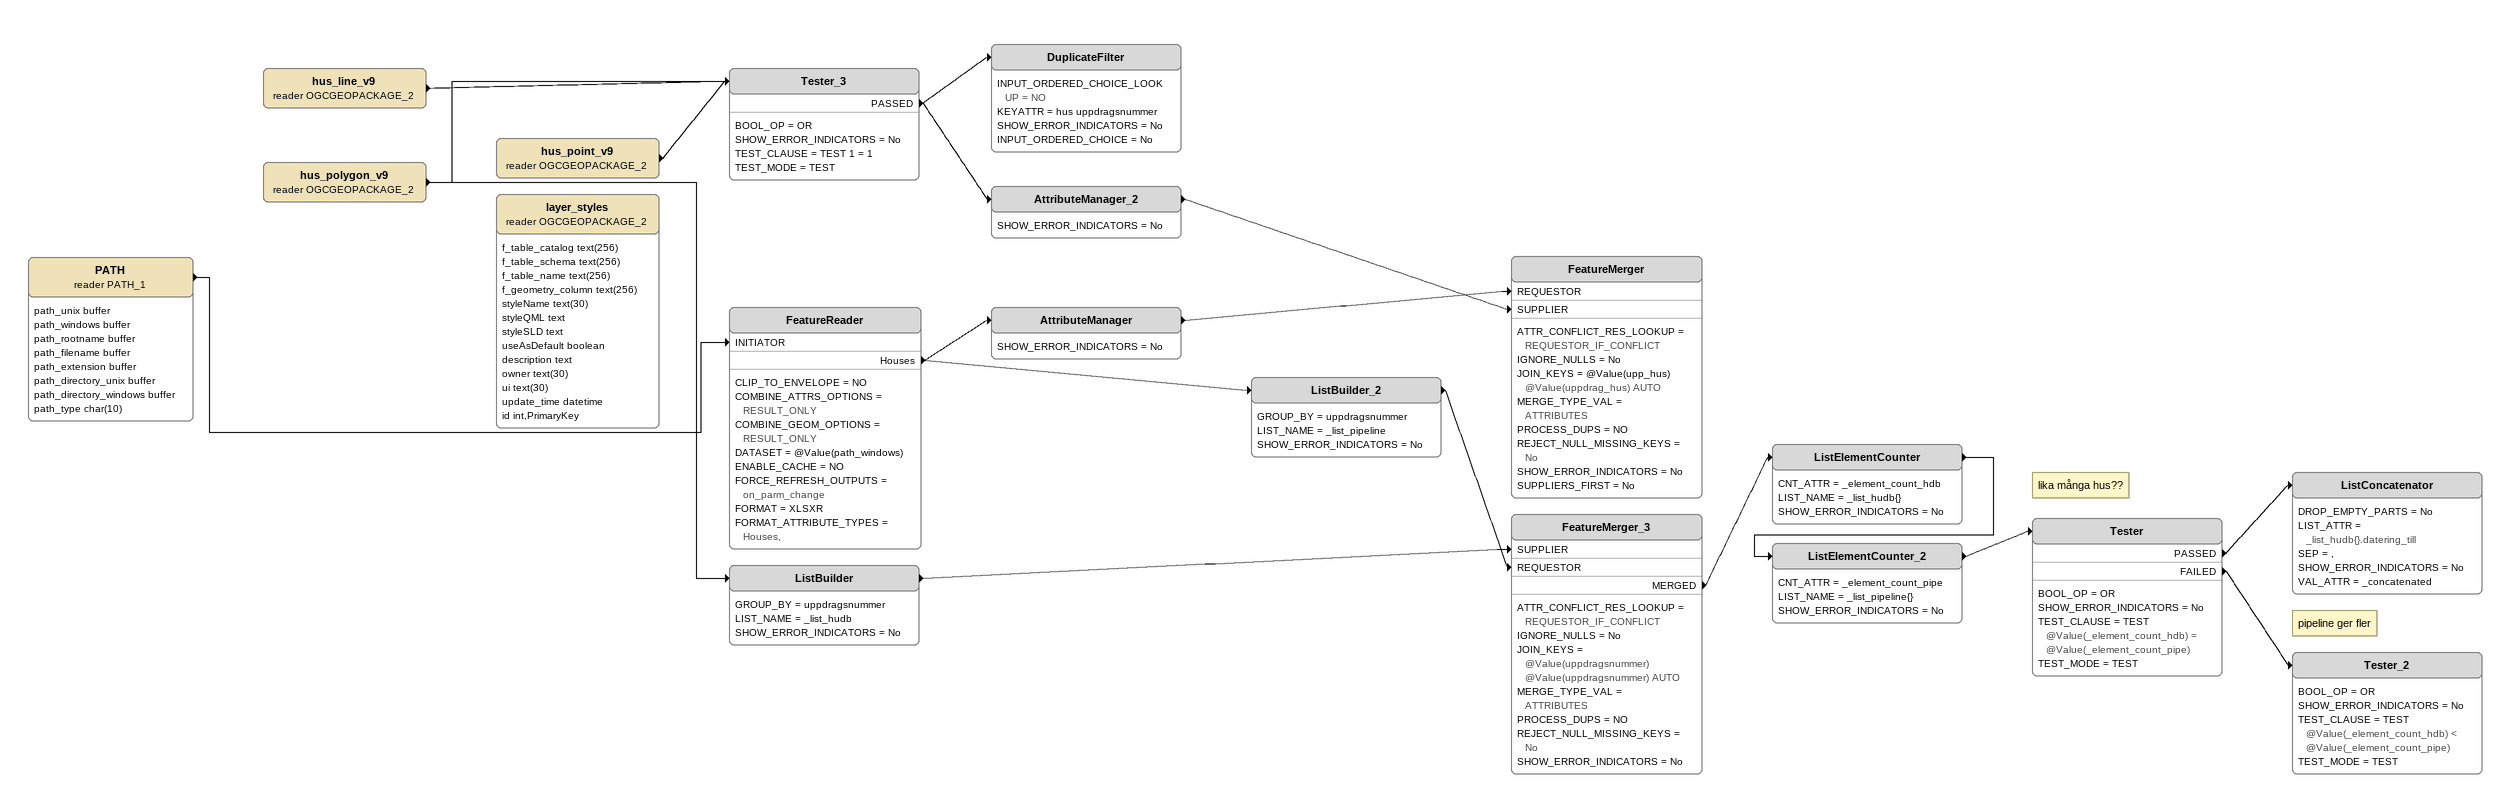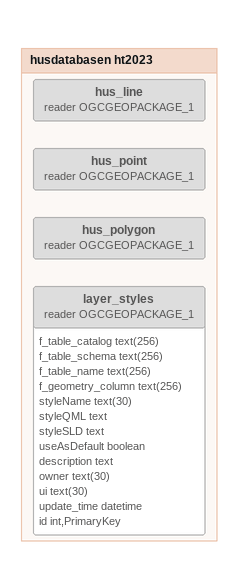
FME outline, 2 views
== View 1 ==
PATH (reader PATH_1)
    attributes: path_unix buffer, path_windows buffer, path_rootname buffer, path_filename buffer, path_extension buffer, path_directory_unix buffer, path_directory_windows buffer, path_type char(10)
    -> FeatureReader [INITIATOR]
FeatureReader
    CLIP_TO_ENVELOPE = NO
    COMBINE_ATTRS_OPTIONS = RESULT_ONLY
    COMBINE_GEOM_OPTIONS = RESULT_ONLY
    DATASET = @Value(path_windows)
    ENABLE_CACHE = NO
    FORCE_REFRESH_OUTPUTS = on_parm_change
    FORMAT = XLSXR
    FORMAT_ATTRIBUTE_TYPES = Houses,
    Houses -> AttributeManager
    Houses -> ListBuilder_2
AttributeManager
    SHOW_ERROR_INDICATORS = No
    -> FeatureMerger [REQUESTOR]
ListBuilder_2
    GROUP_BY = uppdragsnummer
    LIST_NAME = _list_pipeline
    SHOW_ERROR_INDICATORS = No
    -> FeatureMerger_3 [REQUESTOR]
hus_line_v9 (reader OGCGEOPACKAGE_2)
    -> Tester_3
hus_polygon_v9 (reader OGCGEOPACKAGE_2)
    -> ListBuilder
    -> Tester_3
ListBuilder
    GROUP_BY = uppdragsnummer
    LIST_NAME = _list_hudb
    SHOW_ERROR_INDICATORS = No
    -> FeatureMerger_3 [SUPPLIER]
FeatureMerger_3
    ATTR_CONFLICT_RES_LOOKUP = REQUESTOR_IF_CONFLICT
    IGNORE_NULLS = No
    JOIN_KEYS = @Value(uppdragsnummer) @Value(uppdragsnummer) AUTO
    MERGE_TYPE_VAL = ATTRIBUTES
    PROCESS_DUPS = NO
    REJECT_NULL_MISSING_KEYS = No
    SHOW_ERROR_INDICATORS = No
    MERGED -> ListElementCounter
ListElementCounter
    CNT_ATTR = _element_count_hdb
    LIST_NAME = _list_hudb{}
    SHOW_ERROR_INDICATORS = No
    -> ListElementCounter_2
ListElementCounter_2
    CNT_ATTR = _element_count_pipe
    LIST_NAME = _list_pipeline{}
    SHOW_ERROR_INDICATORS = No
    -> Tester
Note: lika många hus??
Tester
    BOOL_OP = OR
    SHOW_ERROR_INDICATORS = No
    TEST_CLAUSE = TEST @Value(_element_count_hdb) = @Value(_element_count_pipe)
    TEST_MODE = TEST
    PASSED -> ListConcatenator
    FAILED -> Tester_2
ListConcatenator
    DROP_EMPTY_PARTS = No
    LIST_ATTR = _list_hudb{}.datering_till
    SEP = ,
    SHOW_ERROR_INDICATORS = No
    VAL_ATTR = _concatenated
Note: pipeline ger fler
Tester_2
    BOOL_OP = OR
    SHOW_ERROR_INDICATORS = No
    TEST_CLAUSE = TEST @Value(_element_count_hdb) < @Value(_element_count_pipe)
    TEST_MODE = TEST
hus_point_v9 (reader OGCGEOPACKAGE_2)
    -> Tester_3
Tester_3
    BOOL_OP = OR
    SHOW_ERROR_INDICATORS = No
    TEST_CLAUSE = TEST 1 = 1
    TEST_MODE = TEST
    PASSED -> AttributeManager_2
    PASSED -> DuplicateFilter
DuplicateFilter
    INPUT_ORDERED_CHOICE_LOOKUP = NO
    KEYATTR = hus uppdragsnummer
    SHOW_ERROR_INDICATORS = No
    INPUT_ORDERED_CHOICE = No
AttributeManager_2
    SHOW_ERROR_INDICATORS = No
    -> FeatureMerger [SUPPLIER]
FeatureMerger
    ATTR_CONFLICT_RES_LOOKUP = REQUESTOR_IF_CONFLICT
    IGNORE_NULLS = No
    JOIN_KEYS = @Value(upp_hus) @Value(uppdrag_hus) AUTO
    MERGE_TYPE_VAL = ATTRIBUTES
    PROCESS_DUPS = NO
    REJECT_NULL_MISSING_KEYS = No
    SHOW_ERROR_INDICATORS = No
    SUPPLIERS_FIRST = No
layer_styles (reader OGCGEOPACKAGE_2)
    attributes: f_table_catalog text(256), f_table_schema text(256), f_table_name text(256), f_geometry_column text(256), styleName text(30), styleQML text, styleSLD text, useAsDefault boolean, description text, owner text(30), ui text(30), update_time datetime, id int,PrimaryKey

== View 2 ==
Bookmark: husdatabasen ht2023
hus_line (reader OGCGEOPACKAGE_1) [off]
hus_point (reader OGCGEOPACKAGE_1) [off]
hus_polygon (reader OGCGEOPACKAGE_1) [off]
layer_styles (reader OGCGEOPACKAGE_1) [off]
    attributes: f_table_catalog text(256), f_table_schema text(256), f_table_name text(256), f_geometry_column text(256), styleName text(30), styleQML text, styleSLD text, useAsDefault boolean, description text, owner text(30), ui text(30), update_time datetime, id int,PrimaryKey
